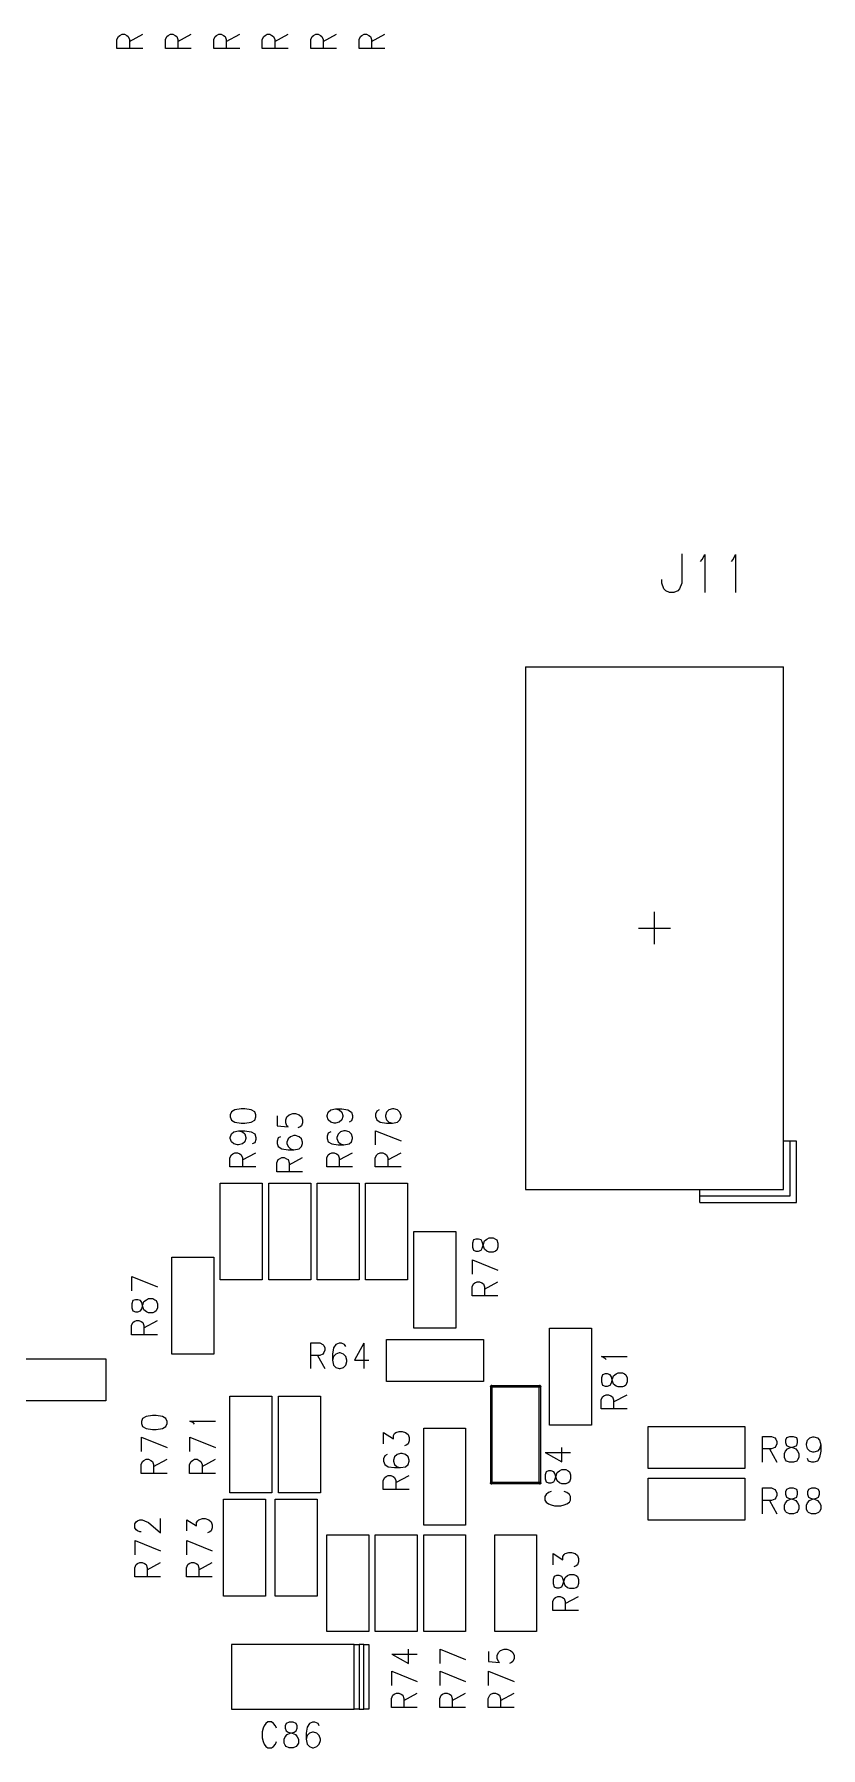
# Model space of a CAD drawing. Extents: x 295 to 953, y 10 to 290.
# Drawn here: x 754.1 to 802.8, y 119.2 to 225.4 of the extents above; entities that cross this region are included whole.
import ezdxf

# ---------------------------------------------------------------- set-up
doc = ezdxf.new("R2010")
doc.units = 0
doc.header["$LTSCALE"] = 5
doc.header["$MEASUREMENT"] = 0
doc.layers.add('22_S-SILK_GBR', color=12, linetype='CONTINUOUS')

msp = doc.modelspace()

# ---------------------------------------------------------------- linework, layer by layer
at = {"layer": '22_S-SILK_GBR', "color": 7}
for p, q in [((759.18, 225.08), (759.27, 225.27)), ((759.27, 225.27), (759.35, 225.33)), ((759.35, 225.33), (759.49, 225.4)), ((759.49, 225.4), (759.64, 225.4)), ((759.64, 225.4), (759.78, 225.33)), ((759.78, 225.33), (759.88, 225.27)), ((759.88, 225.27), (759.95, 225.08)), ((759.95, 224.95), (760.78, 225.4)), ((762.18, 225.08), (762.27, 225.27)), ((762.27, 225.27), (762.35, 225.33)), ((762.35, 225.33), (762.49, 225.4)), ((762.49, 225.4), (762.64, 225.4)), ((762.64, 225.4), (762.78, 225.33)), ((762.78, 225.33), (762.88, 225.27)), ((762.88, 225.27), (762.95, 225.08)), ((762.95, 224.95), (763.78, 225.4)), ((765.18, 225.08), (765.27, 225.27)), ((765.27, 225.27), (765.35, 225.33)), ((765.35, 225.33), (765.49, 225.4)), ((765.49, 225.4), (765.64, 225.4)), ((765.64, 225.4), (765.78, 225.33)), ((765.78, 225.33), (765.88, 225.27)), ((765.88, 225.27), (765.95, 225.08)), ((765.95, 224.95), (766.78, 225.4)), ((768.18, 225.08), (768.27, 225.27)), ((768.27, 225.27), (768.35, 225.33)), ((768.35, 225.33), (768.49, 225.4)), ((768.49, 225.4), (768.64, 225.4)), ((768.64, 225.4), (768.78, 225.33)), ((768.78, 225.33), (768.88, 225.27)), ((768.88, 225.27), (768.95, 225.08)), ((768.95, 224.95), (769.78, 225.4)), ((771.18, 225.08), (771.27, 225.27)), ((771.27, 225.27), (771.35, 225.33)), ((771.35, 225.33), (771.49, 225.4)), ((771.49, 225.4), (771.64, 225.4)), ((771.64, 225.4), (771.78, 225.33)), ((771.78, 225.33), (771.88, 225.27)), ((771.88, 225.27), (771.95, 225.08)), ((771.95, 224.95), (772.78, 225.4)), ((774.18, 225.08), (774.27, 225.27)), ((774.27, 225.27), (774.35, 225.33)), ((774.35, 225.33), (774.49, 225.4)), ((774.49, 225.4), (774.64, 225.4)), ((774.64, 225.4), (774.78, 225.33)), ((774.78, 225.33), (774.88, 225.27)), ((774.88, 225.27), (774.95, 225.08)), ((774.95, 224.95), (775.78, 225.4)), ((759.18, 224.52), (759.18, 225.08)), ((760.78, 224.52), (759.18, 224.52)), ((759.95, 225.08), (759.95, 224.52)), ((762.18, 224.52), (762.18, 225.08)), ((763.78, 224.52), (762.18, 224.52)), ((762.95, 225.08), (762.95, 224.52)), ((765.18, 224.52), (765.18, 225.08)), ((766.78, 224.52), (765.18, 224.52)), ((765.95, 225.08), (765.95, 224.52)), ((768.18, 224.52), (768.18, 225.08)), ((769.78, 224.52), (768.18, 224.52)), ((768.95, 225.08), (768.95, 224.52)), ((771.18, 224.52), (771.18, 225.08)), ((772.78, 224.52), (771.18, 224.52)), ((771.95, 225.08), (771.95, 224.52)), ((774.18, 224.52), (774.18, 225.08)), ((775.78, 224.52), (774.18, 224.52)), ((774.95, 225.08), (774.95, 224.52)), ((794.17, 193.2), (794.17, 191.38)), ((795.34, 192.73), (795.44, 192.84)), ((795.44, 192.84), (795.59, 193.16)), ((795.59, 193.16), (795.59, 190.8)), ((797.26, 192.73), (797.36, 192.84)), ((797.36, 192.84), (797.51, 193.16)), ((797.51, 193.16), (797.51, 190.8)), ((792.93, 191.38), (792.93, 191.6)), ((793.06, 191.02), (792.93, 191.38)), ((794.17, 191.38), (794.04, 191.02)), ((793.18, 190.91), (793.06, 191.02)), ((793.42, 190.8), (793.18, 190.91)), ((793.68, 190.8), (793.42, 190.8)), ((793.92, 190.91), (793.68, 190.8)), ((794.04, 191.02), (793.92, 190.91)), ((784.48, 186.2), (800.48, 186.2)), ((784.48, 186.2), (784.48, 153.8)), ((800.48, 153.8), (800.48, 186.2)), ((792.48, 169), (792.48, 171)), ((791.48, 170), (793.48, 170)), ((766.27, 158.61), (766.2, 158.42)), ((766.2, 158.42), (766.2, 158.3)), ((766.2, 158.3), (766.27, 158.1)), ((766.49, 158.73), (766.27, 158.61)), ((766.88, 158.8), (766.49, 158.73)), ((767.1, 158.8), (766.88, 158.8)), ((767.49, 158.73), (767.1, 158.8)), ((767.71, 158.61), (767.49, 158.73)), ((767.78, 158.42), (767.71, 158.61)), ((767.71, 158.1), (767.78, 158.3)), ((767.78, 158.3), (767.78, 158.42)), ((769.1, 158.37), (769.1, 157.74)), ((769.64, 158.11), (769.71, 158.31)), ((769.71, 158.31), (769.85, 158.43)), ((769.85, 158.43), (770.07, 158.5)), ((770.07, 158.5), (770.24, 158.5)), ((770.24, 158.5), (770.46, 158.43)), ((770.46, 158.43), (770.61, 158.31)), ((770.61, 158.31), (770.68, 158.11)), ((772.2, 158.39), (772.27, 158.6)), ((772.2, 158.32), (772.2, 158.39)), ((772.27, 158.12), (772.2, 158.32)), ((772.27, 158.6), (772.42, 158.73)), ((772.42, 158.73), (772.71, 158.8)), ((772.71, 158.8), (772.95, 158.73)), ((772.71, 158.8), (773.1, 158.8)), ((772.95, 158.73), (773.1, 158.6)), ((773.1, 158.8), (773.49, 158.73)), ((773.1, 158.6), (773.17, 158.39)), ((773.17, 158.32), (773.1, 158.12)), ((773.17, 158.39), (773.17, 158.32)), ((773.49, 158.73), (773.71, 158.6)), ((773.71, 158.6), (773.78, 158.39)), ((773.78, 158.25), (773.71, 158.05)), ((773.78, 158.39), (773.78, 158.25)), ((775.27, 158.66), (775.2, 158.46)), ((775.2, 158.46), (775.2, 158.32)), ((775.2, 158.32), (775.27, 158.12)), ((775.42, 158.73), (775.27, 158.66)), ((775.88, 158.59), (775.81, 158.39)), ((775.81, 158.39), (775.81, 158.32)), ((775.81, 158.32), (775.88, 158.12)), ((776.03, 158.73), (775.88, 158.59)), ((776.24, 158.8), (776.03, 158.73)), ((776.34, 158.8), (776.24, 158.8)), ((776.56, 158.73), (776.34, 158.8)), ((776.71, 158.59), (776.56, 158.73)), ((776.78, 158.39), (776.71, 158.59)), ((776.71, 158.12), (776.78, 158.32)), ((776.78, 158.32), (776.78, 158.39)), ((766.2, 157.03), (766.27, 157.24)), ((766.27, 158.1), (766.49, 157.98)), ((766.27, 157.24), (766.42, 157.37)), ((766.42, 157.37), (766.71, 157.44)), ((766.49, 157.98), (766.88, 157.92)), ((766.71, 157.44), (766.95, 157.37)), ((766.71, 157.44), (767.1, 157.44)), ((766.88, 157.92), (767.1, 157.92)), ((766.95, 157.37), (767.1, 157.24)), ((767.1, 157.92), (767.49, 157.98)), ((767.1, 157.44), (767.49, 157.37)), ((767.1, 157.24), (767.17, 157.03)), ((767.49, 157.98), (767.71, 158.1)), ((767.49, 157.37), (767.71, 157.24)), ((767.71, 157.24), (767.78, 157.03)), ((769.1, 157.74), (769.78, 157.68)), ((769.64, 157.93), (769.64, 158.11)), ((769.71, 157.74), (769.64, 157.93)), ((769.78, 157.68), (769.71, 157.74)), ((770.53, 157.68), (770.39, 157.62)), ((770.61, 157.74), (770.53, 157.68)), ((770.68, 157.93), (770.61, 157.74)), ((770.68, 158.11), (770.68, 157.93)), ((772.27, 157.3), (772.2, 157.1)), ((772.42, 157.98), (772.27, 158.12)), ((772.42, 157.37), (772.27, 157.3)), ((772.64, 157.92), (772.42, 157.98)), ((772.71, 157.92), (772.64, 157.92)), ((772.95, 157.98), (772.71, 157.92)), ((772.88, 157.23), (772.81, 157.03)), ((773.03, 157.37), (772.88, 157.23)), ((773.1, 158.12), (772.95, 157.98)), ((773.24, 157.44), (773.03, 157.37)), ((773.34, 157.44), (773.24, 157.44)), ((773.56, 157.37), (773.34, 157.44)), ((773.71, 158.05), (773.56, 157.98)), ((773.71, 157.23), (773.56, 157.37)), ((773.78, 157.03), (773.71, 157.23)), ((775.2, 156.56), (775.2, 157.44)), ((775.2, 157.44), (776.78, 156.81)), ((775.27, 158.12), (775.49, 157.98)), ((775.49, 157.98), (775.88, 157.92)), ((775.88, 158.12), (776.03, 157.98)), ((775.88, 157.92), (776.24, 157.92)), ((776.03, 157.98), (776.24, 157.92)), ((776.24, 157.92), (776.56, 157.98)), ((776.56, 157.98), (776.71, 158.12)), ((766.2, 156.96), (766.2, 157.03)), ((766.27, 156.76), (766.2, 156.96)), ((766.42, 156.62), (766.27, 156.76)), ((766.64, 156.56), (766.42, 156.62)), ((766.71, 156.56), (766.64, 156.56)), ((766.95, 156.62), (766.71, 156.56)), ((767.1, 156.76), (766.95, 156.62)), ((767.17, 156.96), (767.1, 156.76)), ((767.17, 157.03), (767.17, 156.96)), ((767.71, 156.69), (767.56, 156.62)), ((767.78, 156.89), (767.71, 156.69)), ((767.78, 157.03), (767.78, 156.89)), ((769.17, 157), (769.1, 156.8)), ((769.1, 156.8), (769.1, 156.66)), ((769.1, 156.66), (769.17, 156.46)), ((769.32, 157.07), (769.17, 157)), ((769.17, 156.46), (769.39, 156.32)), ((769.39, 156.32), (769.78, 156.26)), ((769.78, 156.93), (769.71, 156.73)), ((769.71, 156.73), (769.71, 156.66)), ((769.71, 156.66), (769.78, 156.46)), ((769.93, 157.07), (769.78, 156.93)), ((769.78, 156.46), (769.93, 156.32)), ((769.78, 156.26), (770.14, 156.26)), ((770.14, 157.14), (769.93, 157.07)), ((769.93, 156.32), (770.14, 156.26)), ((770.24, 157.14), (770.14, 157.14)), ((770.14, 156.26), (770.46, 156.32)), ((770.46, 157.07), (770.24, 157.14)), ((770.61, 156.93), (770.46, 157.07)), ((770.46, 156.32), (770.61, 156.46)), ((770.68, 156.73), (770.61, 156.93)), ((770.61, 156.46), (770.68, 156.66)), ((770.68, 156.66), (770.68, 156.73)), ((772.2, 157.1), (772.2, 156.96)), ((772.2, 156.96), (772.27, 156.76)), ((772.27, 156.76), (772.49, 156.62)), ((772.49, 156.62), (772.88, 156.56)), ((772.81, 157.03), (772.81, 156.96)), ((772.81, 156.96), (772.88, 156.76)), ((772.88, 156.76), (773.03, 156.62)), ((772.88, 156.56), (773.24, 156.56)), ((773.03, 156.62), (773.24, 156.56)), ((773.24, 156.56), (773.56, 156.62)), ((773.56, 156.62), (773.71, 156.76)), ((773.71, 156.76), (773.78, 156.96)), ((773.78, 156.96), (773.78, 157.03)), ((801.28, 156.8), (800.48, 156.8)), ((800.88, 153.4), (800.88, 156.8)), ((801.28, 153), (801.28, 156.8)), ((766.18, 155.76), (766.27, 155.95)), ((766.18, 155.2), (766.18, 155.76)), ((767.78, 155.2), (766.18, 155.2)), ((766.27, 155.95), (766.35, 156.01)), ((766.35, 156.01), (766.49, 156.08)), ((766.49, 156.08), (766.64, 156.08)), ((766.64, 156.08), (766.78, 156.01)), ((766.78, 156.01), (766.88, 155.95)), ((766.88, 155.95), (766.95, 155.76)), ((766.95, 155.63), (767.78, 156.08)), ((766.95, 155.76), (766.95, 155.2)), ((769.08, 155.46), (769.17, 155.65)), ((769.08, 154.9), (769.08, 155.46)), ((769.17, 155.65), (769.25, 155.71)), ((769.25, 155.71), (769.39, 155.78)), ((769.39, 155.78), (769.54, 155.78)), ((769.54, 155.78), (769.68, 155.71)), ((769.68, 155.71), (769.78, 155.65)), ((769.78, 155.65), (769.85, 155.46)), ((769.85, 155.33), (770.68, 155.78)), ((769.85, 155.46), (769.85, 154.9)), ((772.18, 155.76), (772.27, 155.95)), ((772.18, 155.2), (772.18, 155.76)), ((773.78, 155.2), (772.18, 155.2)), ((772.27, 155.95), (772.35, 156.01)), ((772.35, 156.01), (772.49, 156.08)), ((772.49, 156.08), (772.64, 156.08)), ((772.64, 156.08), (772.78, 156.01)), ((772.78, 156.01), (772.88, 155.95)), ((772.88, 155.95), (772.95, 155.76)), ((772.95, 155.63), (773.78, 156.08)), ((772.95, 155.76), (772.95, 155.2)), ((775.18, 155.76), (775.27, 155.95)), ((775.18, 155.2), (775.18, 155.76)), ((776.78, 155.2), (775.18, 155.2)), ((775.27, 155.95), (775.35, 156.01)), ((775.35, 156.01), (775.49, 156.08)), ((775.49, 156.08), (775.64, 156.08)), ((775.64, 156.08), (775.78, 156.01)), ((775.78, 156.01), (775.88, 155.95)), ((775.88, 155.95), (775.95, 155.76)), ((775.95, 155.63), (776.78, 156.08)), ((775.95, 155.76), (775.95, 155.2)), ((765.58, 148.2), (765.58, 154.2)), ((765.58, 154.2), (768.18, 154.2)), ((768.18, 154.2), (768.18, 148.2)), ((768.58, 148.2), (768.58, 154.2)), ((768.58, 154.2), (771.18, 154.2)), ((770.68, 154.9), (769.08, 154.9)), ((771.18, 154.2), (771.18, 148.2)), ((771.58, 148.2), (771.58, 154.2)), ((771.58, 154.2), (774.18, 154.2)), ((774.18, 154.2), (774.18, 148.2)), ((774.58, 148.2), (774.58, 154.2)), ((774.58, 154.2), (777.18, 154.2)), ((777.18, 154.2), (777.18, 148.2)), ((784.48, 153.8), (800.48, 153.8)), ((795.28, 153), (795.28, 153.8)), ((795.28, 153.4), (800.88, 153.4)), ((795.28, 153), (801.28, 153)), ((777.58, 145.2), (777.58, 151.2)), ((777.58, 151.2), (780.18, 151.2)), ((780.18, 151.2), (780.18, 145.2)), ((781.27, 150.67), (781.2, 150.48)), ((781.2, 150.48), (781.2, 150.23)), ((781.2, 150.23), (781.27, 150.04)), ((781.42, 150.73), (781.27, 150.67)), ((781.27, 150.04), (781.42, 149.98)), ((781.57, 150.73), (781.42, 150.73)), ((781.42, 149.98), (781.57, 149.98)), ((781.74, 150.67), (781.57, 150.73)), ((781.57, 149.98), (781.74, 150.04)), ((781.81, 150.55), (781.74, 150.67)), ((781.74, 150.04), (781.81, 150.17)), ((781.88, 150.29), (781.81, 150.55)), ((781.81, 150.17), (781.88, 150.42)), ((781.88, 150.42), (781.95, 150.61)), ((781.95, 150.1), (781.88, 150.29)), ((781.95, 150.61), (782.1, 150.73)), ((782.1, 149.98), (781.95, 150.1)), ((782.1, 150.73), (782.24, 150.8)), ((782.24, 149.92), (782.1, 149.98)), ((782.24, 150.8), (782.49, 150.8)), ((782.49, 149.92), (782.24, 149.92)), ((782.49, 150.8), (782.63, 150.73)), ((782.63, 149.98), (782.49, 149.92)), ((782.63, 150.73), (782.71, 150.67)), ((782.71, 150.04), (782.63, 149.98)), ((782.71, 150.67), (782.78, 150.48)), ((782.78, 150.23), (782.71, 150.04)), ((782.78, 150.48), (782.78, 150.23)), ((762.58, 143.6), (762.58, 149.6)), ((762.58, 149.6), (765.18, 149.6)), ((765.18, 149.6), (765.18, 143.6)), ((781.2, 148.56), (781.2, 149.44)), ((781.2, 149.44), (782.78, 148.81)), ((760.1, 147.52), (760.1, 148.4)), ((760.1, 148.4), (761.68, 147.77)), ((768.18, 148.2), (765.58, 148.2)), ((771.18, 148.2), (768.58, 148.2)), ((774.18, 148.2), (771.58, 148.2)), ((777.18, 148.2), (774.58, 148.2)), ((781.18, 147.76), (781.27, 147.95)), ((781.18, 147.2), (781.18, 147.76)), ((781.27, 147.95), (781.35, 148.01)), ((781.35, 148.01), (781.49, 148.08)), ((781.49, 148.08), (781.64, 148.08)), ((781.64, 148.08), (781.78, 148.01)), ((781.78, 148.01), (781.88, 147.95)), ((781.88, 147.95), (781.95, 147.76)), ((781.95, 147.63), (782.78, 148.08)), ((781.95, 147.76), (781.95, 147.2)), ((760.17, 146.91), (760.1, 146.72)), ((760.1, 146.72), (760.1, 146.47)), ((760.32, 146.97), (760.17, 146.91)), ((760.47, 146.97), (760.32, 146.97)), ((760.64, 146.91), (760.47, 146.97)), ((760.71, 146.79), (760.64, 146.91)), ((760.78, 146.53), (760.71, 146.79)), ((760.71, 146.41), (760.78, 146.66)), ((760.78, 146.66), (760.85, 146.85)), ((760.85, 146.85), (761, 146.97)), ((761, 146.97), (761.14, 147.04)), ((761.14, 147.04), (761.39, 147.04)), ((761.39, 147.04), (761.53, 146.97)), ((761.53, 146.97), (761.61, 146.91)), ((761.61, 146.91), (761.68, 146.72)), ((761.68, 146.72), (761.68, 146.47)), ((782.78, 147.2), (781.18, 147.2)), ((760.08, 145.36), (760.17, 145.55)), ((760.1, 146.47), (760.17, 146.28)), ((760.17, 146.28), (760.32, 146.22)), ((760.17, 145.55), (760.25, 145.61)), ((760.25, 145.61), (760.39, 145.68)), ((760.32, 146.22), (760.47, 146.22)), ((760.39, 145.68), (760.54, 145.68)), ((760.47, 146.22), (760.64, 146.28)), ((760.54, 145.68), (760.68, 145.61)), ((760.64, 146.28), (760.71, 146.41)), ((760.68, 145.61), (760.78, 145.55)), ((760.85, 146.34), (760.78, 146.53)), ((760.78, 145.55), (760.85, 145.36)), ((761, 146.22), (760.85, 146.34)), ((760.85, 145.23), (761.68, 145.68)), ((761.14, 146.16), (761, 146.22)), ((761.39, 146.16), (761.14, 146.16)), ((761.53, 146.22), (761.39, 146.16)), ((761.61, 146.28), (761.53, 146.22)), ((761.68, 146.47), (761.61, 146.28)), ((760.08, 144.8), (760.08, 145.36)), ((761.68, 144.8), (760.08, 144.8)), ((760.85, 145.36), (760.85, 144.8)), ((775.88, 144.5), (781.88, 144.5)), ((775.88, 141.9), (775.88, 144.5)), ((780.18, 145.2), (777.58, 145.2)), ((781.88, 144.5), (781.88, 141.9)), ((785.98, 139.2), (785.98, 145.2)), ((785.98, 145.2), (788.58, 145.2)), ((788.58, 145.2), (788.58, 139.2)), ((765.18, 143.6), (762.58, 143.6)), ((771.18, 142.7), (771.18, 144.3)), ((771.18, 144.3), (771.74, 144.3)), ((771.74, 143.52), (771.18, 143.52)), ((771.61, 143.52), (772.06, 142.7)), ((771.74, 144.3), (771.93, 144.2)), ((771.93, 143.6), (771.74, 143.52)), ((771.93, 144.2), (771.99, 144.13)), ((771.99, 143.69), (771.93, 143.6)), ((771.99, 144.13), (772.06, 143.98)), ((772.06, 143.84), (771.99, 143.69)), ((772.06, 143.98), (772.06, 143.84)), ((772.6, 143.98), (772.54, 143.6)), ((772.54, 143.6), (772.54, 143.23)), ((772.6, 143.45), (772.54, 143.23)), ((772.74, 144.2), (772.6, 143.98)), ((772.74, 143.6), (772.6, 143.45)), ((772.94, 144.28), (772.74, 144.2)), ((772.94, 143.67), (772.74, 143.6)), ((773.08, 144.28), (772.94, 144.28)), ((773, 143.67), (772.94, 143.67)), ((773.21, 143.6), (773, 143.67)), ((773.28, 144.2), (773.08, 144.28)), ((773.35, 143.45), (773.21, 143.6)), ((773.35, 144.06), (773.28, 144.2)), ((773.42, 143.23), (773.35, 143.45)), ((774.48, 144.28), (773.9, 143.23)), ((774.48, 144.28), (774.48, 142.7)), ((789.42, 143.33), (789.2, 143.44)), ((789.2, 143.44), (790.78, 143.44)), ((752.48, 143.3), (758.48, 143.3)), ((758.48, 143.3), (758.48, 140.7)), ((772.54, 143.23), (772.6, 142.92)), ((772.6, 142.92), (772.74, 142.77)), ((772.74, 142.77), (772.94, 142.7)), ((772.94, 142.7), (773, 142.7)), ((773, 142.7), (773.21, 142.77)), ((773.21, 142.77), (773.35, 142.92)), ((773.35, 142.92), (773.42, 143.14)), ((773.42, 143.14), (773.42, 143.23)), ((773.9, 143.23), (774.78, 143.23)), ((789.42, 142.37), (789.27, 142.31)), ((789.49, 143.26), (789.42, 143.33)), ((789.57, 142.37), (789.42, 142.37)), ((789.74, 142.31), (789.57, 142.37)), ((789.95, 142.25), (790.1, 142.37)), ((790.1, 142.37), (790.24, 142.44)), ((790.24, 142.44), (790.49, 142.44)), ((790.49, 142.44), (790.63, 142.37)), ((790.63, 142.37), (790.71, 142.31)), ((781.88, 141.9), (775.88, 141.9)), ((782.32, 141.62), (782.36, 141.65)), ((782.36, 141.65), (782.32, 141.62)), ((782.32, 141.58), (782.32, 141.62)), ((782.32, 141.6), (782.32, 135.6)), ((782.36, 141.55), (782.32, 141.58)), ((782.4, 141.65), (782.36, 141.65)), ((782.38, 141.55), (782.36, 141.55)), ((782.38, 141.65), (785.38, 141.65)), ((785.38, 141.55), (782.38, 141.55)), ((782.43, 141.62), (782.4, 141.65)), ((782.43, 141.6), (782.43, 141.62)), ((782.43, 135.6), (782.43, 141.6)), ((785.36, 141.65), (785.32, 141.62)), ((785.32, 141.6), (785.32, 135.6)), ((785.4, 141.65), (785.36, 141.65)), ((785.38, 141.65), (785.4, 141.65)), ((785.4, 141.65), (785.43, 141.62)), ((785.43, 141.62), (785.4, 141.65)), ((785.43, 141.58), (785.4, 141.55)), ((785.43, 141.62), (785.43, 141.58)), ((785.43, 141.6), (785.43, 141.62)), ((785.43, 135.6), (785.43, 141.6)), ((789.27, 142.31), (789.2, 142.12)), ((789.2, 142.12), (789.2, 141.87)), ((789.2, 141.87), (789.27, 141.68)), ((789.27, 141.68), (789.42, 141.62)), ((789.42, 141.62), (789.57, 141.62)), ((789.57, 141.62), (789.74, 141.68)), ((789.81, 142.19), (789.74, 142.31)), ((789.74, 141.68), (789.81, 141.81)), ((789.88, 141.93), (789.81, 142.19)), ((789.81, 141.81), (789.88, 142.06)), ((789.88, 142.06), (789.95, 142.25)), ((789.95, 141.74), (789.88, 141.93)), ((790.1, 141.62), (789.95, 141.74)), ((790.24, 141.56), (790.1, 141.62)), ((790.49, 141.56), (790.24, 141.56)), ((790.63, 141.62), (790.49, 141.56)), ((790.71, 141.68), (790.63, 141.62)), ((790.71, 142.31), (790.78, 142.12)), ((790.78, 141.87), (790.71, 141.68)), ((790.78, 142.12), (790.78, 141.87)), ((758.48, 140.7), (752.48, 140.7)), ((766.18, 135), (766.18, 141)), ((766.18, 141), (768.78, 141)), ((768.78, 141), (768.78, 135)), ((769.18, 135), (769.18, 141)), ((769.18, 141), (771.78, 141)), ((771.78, 141), (771.78, 135)), ((789.18, 140.76), (789.27, 140.95)), ((789.18, 140.2), (789.18, 140.76)), ((790.78, 140.2), (789.18, 140.2)), ((789.27, 140.95), (789.35, 141.01)), ((789.35, 141.01), (789.49, 141.08)), ((789.49, 141.08), (789.64, 141.08)), ((789.64, 141.08), (789.78, 141.01)), ((789.78, 141.01), (789.88, 140.95)), ((789.88, 140.95), (789.95, 140.76)), ((789.95, 140.63), (790.78, 141.08)), ((789.95, 140.76), (789.95, 140.2)), ((760.77, 139.61), (760.7, 139.42)), ((760.7, 139.42), (760.7, 139.3)), ((760.7, 139.3), (760.77, 139.1)), ((760.99, 139.73), (760.77, 139.61)), ((761.38, 139.8), (760.99, 139.73)), ((761.6, 139.8), (761.38, 139.8)), ((761.99, 139.73), (761.6, 139.8)), ((762.21, 139.61), (761.99, 139.73)), ((762.28, 139.42), (762.21, 139.61)), ((762.21, 139.1), (762.28, 139.3)), ((762.28, 139.3), (762.28, 139.42)), ((763.92, 139.33), (763.7, 139.44)), ((763.7, 139.44), (765.28, 139.44)), ((763.99, 139.26), (763.92, 139.33)), ((788.58, 139.2), (785.98, 139.2)), ((760.7, 137.56), (760.7, 138.44)), ((760.7, 138.44), (762.28, 137.81)), ((760.77, 139.1), (760.99, 138.98)), ((760.99, 138.98), (761.38, 138.92)), ((761.38, 138.92), (761.6, 138.92)), ((761.6, 138.92), (761.99, 138.98)), ((761.99, 138.98), (762.21, 139.1)), ((763.7, 137.56), (763.7, 138.44)), ((763.7, 138.44), (765.28, 137.81)), ((775.7, 138.04), (775.7, 138.73)), ((775.7, 138.73), (776.31, 138.35)), ((776.31, 138.55), (776.38, 138.67)), ((776.31, 138.35), (776.31, 138.55)), ((776.38, 138.67), (776.45, 138.73)), ((776.45, 138.73), (776.67, 138.8)), ((776.67, 138.8), (776.84, 138.8)), ((776.84, 138.8), (777.06, 138.73)), ((777.06, 138.73), (777.21, 138.61)), ((777.21, 138.61), (777.28, 138.42)), ((777.28, 138.23), (777.21, 138.04)), ((777.28, 138.42), (777.28, 138.23)), ((778.18, 133), (778.18, 139)), ((778.18, 139), (780.78, 139)), ((780.78, 139), (780.78, 133)), ((792.08, 136.5), (792.08, 139.1)), ((792.08, 139.1), (798.08, 139.1)), ((798.08, 139.1), (798.08, 136.5)), ((799.18, 136.9), (799.18, 138.5)), ((799.18, 138.5), (799.74, 138.5)), ((799.74, 138.5), (799.93, 138.4)), ((799.93, 138.4), (799.99, 138.33)), ((799.99, 138.33), (800.06, 138.18)), ((800.06, 138.18), (800.06, 138.04)), ((800.66, 138.4), (800.6, 138.26)), ((800.6, 138.26), (800.6, 138.11)), ((800.6, 138.11), (800.66, 137.94)), ((800.85, 138.48), (800.66, 138.4)), ((801.1, 138.48), (800.85, 138.48)), ((801.29, 138.4), (801.1, 138.48)), ((801.35, 138.26), (801.29, 138.4)), ((801.29, 137.94), (801.35, 138.11)), ((801.35, 138.11), (801.35, 138.26)), ((801.9, 138.04), (801.96, 138.26)), ((801.96, 138.26), (802.1, 138.4)), ((802.1, 138.4), (802.3, 138.48)), ((802.3, 138.48), (802.36, 138.48)), ((802.36, 138.48), (802.58, 138.4)), ((802.58, 138.4), (802.71, 138.26)), ((802.71, 138.26), (802.78, 137.97)), ((760.77, 136.95), (760.85, 137.01)), ((760.85, 137.01), (760.99, 137.08)), ((760.99, 137.08), (761.14, 137.08)), ((761.14, 137.08), (761.28, 137.01)), ((761.28, 137.01), (761.38, 136.95)), ((761.45, 136.63), (762.28, 137.08)), ((763.77, 136.95), (763.85, 137.01)), ((763.85, 137.01), (763.99, 137.08)), ((763.99, 137.08), (764.14, 137.08)), ((764.14, 137.08), (764.28, 137.01)), ((764.28, 137.01), (764.38, 136.95)), ((764.45, 136.63), (765.28, 137.08)), ((775.77, 137.3), (775.7, 137.1)), ((775.7, 137.1), (775.7, 136.96)), ((775.92, 137.37), (775.77, 137.3)), ((776.38, 137.23), (776.31, 137.03)), ((776.31, 137.03), (776.31, 136.96)), ((776.53, 137.37), (776.38, 137.23)), ((776.74, 137.44), (776.53, 137.37)), ((776.84, 137.44), (776.74, 137.44)), ((777.06, 137.37), (776.84, 137.44)), ((777.13, 137.98), (776.99, 137.92)), ((777.21, 137.23), (777.06, 137.37)), ((777.21, 138.04), (777.13, 137.98)), ((777.28, 137.03), (777.21, 137.23)), ((777.28, 136.96), (777.28, 137.03)), ((785.7, 137.5), (787.28, 137.5)), ((785.7, 137.5), (786.74, 136.92)), ((786.74, 136.92), (786.74, 137.8)), ((799.74, 137.72), (799.18, 137.72)), ((799.61, 137.72), (800.06, 136.9)), ((799.93, 137.8), (799.74, 137.72)), ((799.99, 137.89), (799.93, 137.8)), ((800.06, 138.04), (799.99, 137.89)), ((800.54, 137.43), (800.6, 137.58)), ((800.54, 137.19), (800.54, 137.43)), ((800.6, 137.05), (800.54, 137.19)), ((800.6, 137.58), (800.72, 137.72)), ((800.66, 136.97), (800.6, 137.05)), ((800.66, 137.94), (800.78, 137.87)), ((800.72, 137.72), (800.91, 137.8)), ((800.78, 137.87), (801.04, 137.8)), ((800.91, 137.8), (801.16, 137.87)), ((801.04, 137.8), (801.23, 137.72)), ((801.16, 137.87), (801.29, 137.94)), ((801.23, 137.72), (801.35, 137.58)), ((801.35, 137.05), (801.29, 136.97)), ((801.35, 137.58), (801.42, 137.43)), ((801.42, 137.19), (801.35, 137.05)), ((801.42, 137.43), (801.42, 137.19)), ((801.9, 137.97), (801.9, 138.04)), ((801.96, 137.72), (801.9, 137.97)), ((802.1, 137.58), (801.96, 137.72)), ((802.03, 136.97), (801.96, 137.12)), ((802.3, 137.51), (802.1, 137.58)), ((802.36, 137.51), (802.3, 137.51)), ((802.58, 137.58), (802.36, 137.51)), ((802.71, 137.72), (802.58, 137.58)), ((802.71, 137.19), (802.58, 136.97)), ((802.78, 137.97), (802.71, 137.72)), ((802.78, 137.58), (802.71, 137.19)), ((802.78, 137.97), (802.78, 137.58)), ((760.68, 136.76), (760.77, 136.95)), ((760.68, 136.2), (760.68, 136.76)), ((762.28, 136.2), (760.68, 136.2)), ((761.38, 136.95), (761.45, 136.76)), ((761.45, 136.76), (761.45, 136.2)), ((763.68, 136.76), (763.77, 136.95)), ((763.68, 136.2), (763.68, 136.76)), ((765.28, 136.2), (763.68, 136.2)), ((764.38, 136.95), (764.45, 136.76)), ((764.45, 136.76), (764.45, 136.2)), ((775.68, 135.76), (775.77, 135.95)), ((775.7, 136.96), (775.77, 136.76)), ((775.77, 136.76), (775.99, 136.62)), ((775.77, 135.95), (775.85, 136.01)), ((775.85, 136.01), (775.99, 136.08)), ((775.99, 136.62), (776.38, 136.56)), ((775.99, 136.08), (776.14, 136.08)), ((776.14, 136.08), (776.28, 136.01)), ((776.28, 136.01), (776.38, 135.95)), ((776.31, 136.96), (776.38, 136.76)), ((776.38, 136.76), (776.53, 136.62)), ((776.38, 136.56), (776.74, 136.56)), ((776.38, 135.95), (776.45, 135.76)), ((776.45, 135.63), (777.28, 136.08)), ((776.53, 136.62), (776.74, 136.56)), ((776.74, 136.56), (777.06, 136.62)), ((777.06, 136.62), (777.21, 136.76)), ((777.21, 136.76), (777.28, 136.96)), ((785.77, 136.31), (785.7, 136.12)), ((785.7, 136.12), (785.7, 135.87)), ((785.92, 136.37), (785.77, 136.31)), ((786.07, 136.37), (785.92, 136.37)), ((786.24, 136.31), (786.07, 136.37)), ((786.31, 136.19), (786.24, 136.31)), ((786.38, 135.93), (786.31, 136.19)), ((786.31, 135.81), (786.38, 136.06)), ((786.38, 136.06), (786.45, 136.25)), ((786.45, 136.25), (786.6, 136.37)), ((786.6, 136.37), (786.74, 136.44)), ((786.74, 136.44), (786.99, 136.44)), ((786.99, 136.44), (787.13, 136.37)), ((787.13, 136.37), (787.21, 136.31)), ((787.21, 136.31), (787.28, 136.12)), ((787.28, 136.12), (787.28, 135.87)), ((798.08, 136.5), (792.08, 136.5)), ((800.85, 136.9), (800.66, 136.97)), ((801.1, 136.9), (800.85, 136.9)), ((801.29, 136.97), (801.1, 136.9)), ((802.23, 136.9), (802.03, 136.97)), ((802.36, 136.9), (802.23, 136.9)), ((802.58, 136.97), (802.36, 136.9)), ((768.78, 135), (766.18, 135)), ((771.78, 135), (769.18, 135)), ((775.68, 135.2), (775.68, 135.76)), ((777.28, 135.2), (775.68, 135.2)), ((776.45, 135.76), (776.45, 135.2)), ((782.32, 135.62), (782.36, 135.65)), ((782.32, 135.58), (782.32, 135.62)), ((782.32, 135.6), (782.32, 135.58)), ((782.32, 135.58), (782.36, 135.55)), ((782.36, 135.55), (782.32, 135.58)), ((782.36, 135.55), (782.4, 135.55)), ((782.38, 135.55), (782.36, 135.55)), ((782.38, 135.65), (785.38, 135.65)), ((785.38, 135.55), (782.38, 135.55)), ((782.4, 135.55), (782.43, 135.58)), ((785.32, 135.6), (785.32, 135.58)), ((785.32, 135.58), (785.36, 135.55)), ((785.36, 135.55), (785.4, 135.55)), ((785.38, 135.65), (785.4, 135.65)), ((785.4, 135.65), (785.43, 135.62)), ((785.43, 135.58), (785.4, 135.55)), ((785.4, 135.55), (785.43, 135.58)), ((785.43, 135.62), (785.43, 135.58)), ((785.77, 134.9), (785.68, 134.78)), ((785.7, 135.87), (785.77, 135.68)), ((785.77, 135.68), (785.92, 135.62)), ((785.92, 135.02), (785.77, 134.9)), ((785.92, 135.62), (786.07, 135.62)), ((786.07, 135.08), (785.92, 135.02)), ((786.07, 135.62), (786.24, 135.68)), ((786.24, 135.68), (786.31, 135.81)), ((786.45, 135.74), (786.38, 135.93)), ((786.6, 135.62), (786.45, 135.74)), ((786.74, 135.56), (786.6, 135.62)), ((786.99, 135.56), (786.74, 135.56)), ((787.06, 135.02), (786.89, 135.08)), ((787.13, 135.62), (786.99, 135.56)), ((787.21, 134.9), (787.06, 135.02)), ((787.21, 135.68), (787.13, 135.62)), ((787.28, 135.87), (787.21, 135.68)), ((787.28, 134.78), (787.21, 134.9)), ((792.08, 133.3), (792.08, 135.9)), ((792.08, 135.9), (798.08, 135.9)), ((798.08, 135.9), (798.08, 133.3)), ((799.18, 133.7), (799.18, 135.3)), ((799.18, 135.3), (799.74, 135.3)), ((799.74, 135.3), (799.93, 135.2)), ((799.93, 135.2), (799.99, 135.13)), ((799.99, 135.13), (800.06, 134.98)), ((800.06, 134.98), (800.06, 134.84)), ((800.66, 135.2), (800.6, 135.06)), ((800.6, 135.06), (800.6, 134.91)), ((800.6, 134.91), (800.66, 134.74)), ((800.85, 135.28), (800.66, 135.2)), ((801.1, 135.28), (800.85, 135.28)), ((801.29, 135.2), (801.1, 135.28)), ((801.35, 135.06), (801.29, 135.2)), ((801.29, 134.74), (801.35, 134.91)), ((801.35, 134.91), (801.35, 135.06)), ((802.02, 135.2), (801.96, 135.06)), ((801.96, 135.06), (801.96, 134.91)), ((801.96, 134.91), (802.02, 134.74)), ((802.21, 135.28), (802.02, 135.2)), ((802.46, 135.28), (802.21, 135.28)), ((802.65, 135.2), (802.46, 135.28)), ((802.71, 135.06), (802.65, 135.2)), ((802.65, 134.74), (802.71, 134.91)), ((802.71, 134.91), (802.71, 135.06)), ((765.78, 128.6), (765.78, 134.6)), ((765.78, 134.6), (768.38, 134.6)), ((768.38, 134.6), (768.38, 128.6)), ((768.98, 128.6), (768.98, 134.6)), ((768.98, 134.6), (771.58, 134.6)), ((771.58, 134.6), (771.58, 128.6)), ((785.68, 134.78), (785.68, 134.54)), ((785.68, 134.54), (785.77, 134.43)), ((785.77, 134.43), (785.92, 134.31)), ((785.92, 134.31), (786.07, 134.25)), ((786.07, 134.25), (786.28, 134.2)), ((786.28, 134.2), (786.67, 134.2)), ((786.67, 134.2), (786.89, 134.25)), ((786.89, 134.25), (787.06, 134.31)), ((787.06, 134.31), (787.21, 134.43)), ((787.21, 134.43), (787.28, 134.54)), ((787.28, 134.54), (787.28, 134.78)), ((799.74, 134.52), (799.18, 134.52)), ((799.61, 134.52), (800.06, 133.7)), ((799.93, 134.6), (799.74, 134.52)), ((799.99, 134.69), (799.93, 134.6)), ((800.06, 134.84), (799.99, 134.69)), ((800.54, 134.23), (800.6, 134.38)), ((800.54, 133.99), (800.54, 134.23)), ((800.6, 133.85), (800.54, 133.99)), ((800.6, 134.38), (800.72, 134.52)), ((800.66, 133.77), (800.6, 133.85)), ((800.66, 134.74), (800.78, 134.67)), ((800.72, 134.52), (800.91, 134.6)), ((800.78, 134.67), (801.04, 134.6)), ((800.91, 134.6), (801.16, 134.67)), ((801.04, 134.6), (801.23, 134.52)), ((801.16, 134.67), (801.29, 134.74)), ((801.23, 134.52), (801.35, 134.38)), ((801.35, 133.85), (801.29, 133.77)), ((801.35, 134.38), (801.42, 134.23)), ((801.42, 133.99), (801.35, 133.85)), ((801.42, 134.23), (801.42, 133.99)), ((801.9, 134.23), (801.96, 134.38)), ((801.9, 133.99), (801.9, 134.23)), ((801.96, 133.85), (801.9, 133.99)), ((801.96, 134.38), (802.08, 134.52)), ((802.02, 133.77), (801.96, 133.85)), ((802.02, 134.74), (802.14, 134.67)), ((802.08, 134.52), (802.27, 134.6)), ((802.14, 134.67), (802.4, 134.6)), ((802.27, 134.6), (802.52, 134.67)), ((802.4, 134.6), (802.59, 134.52)), ((802.52, 134.67), (802.65, 134.74)), ((802.59, 134.52), (802.71, 134.38)), ((802.71, 133.85), (802.65, 133.77)), ((802.71, 134.38), (802.78, 134.23)), ((802.78, 133.99), (802.71, 133.85)), ((802.78, 134.23), (802.78, 133.99)), ((760.28, 133.08), (760.37, 133.21)), ((760.28, 132.83), (760.28, 133.08)), ((760.37, 132.7), (760.28, 132.83)), ((760.37, 133.21), (760.45, 133.27)), ((760.45, 133.27), (760.59, 133.33)), ((760.59, 133.33), (760.74, 133.33)), ((760.74, 133.33), (760.88, 133.27)), ((760.88, 133.27), (761.13, 133.15)), ((761.13, 133.15), (761.88, 132.52)), ((761.88, 132.52), (761.88, 133.4)), ((763.5, 132.64), (763.5, 133.33)), ((763.5, 133.33), (764.11, 132.95)), ((764.11, 133.15), (764.18, 133.27)), ((764.11, 132.95), (764.11, 133.15)), ((764.18, 133.27), (764.25, 133.33)), ((764.25, 133.33), (764.47, 133.4)), ((764.47, 133.4), (764.64, 133.4)), ((764.64, 133.4), (764.86, 133.33)), ((764.86, 133.33), (765.01, 133.21)), ((765.01, 133.21), (765.08, 133.02)), ((765.08, 132.83), (765.01, 132.64)), ((765.08, 133.02), (765.08, 132.83)), ((780.78, 133), (778.18, 133)), ((798.08, 133.3), (792.08, 133.3)), ((800.85, 133.7), (800.66, 133.77)), ((801.1, 133.7), (800.85, 133.7)), ((801.29, 133.77), (801.1, 133.7)), ((802.21, 133.7), (802.02, 133.77)), ((802.46, 133.7), (802.21, 133.7)), ((802.65, 133.77), (802.46, 133.7)), ((760.3, 131.16), (760.3, 132.04)), ((760.3, 132.04), (761.88, 131.41)), ((760.45, 132.64), (760.37, 132.7)), ((760.59, 132.58), (760.45, 132.64)), ((760.67, 132.58), (760.59, 132.58)), ((763.5, 131.16), (763.5, 132.04)), ((763.5, 132.04), (765.08, 131.41)), ((764.93, 132.58), (764.79, 132.52)), ((765.01, 132.64), (764.93, 132.58)), ((772.18, 126.4), (772.18, 132.4)), ((772.18, 132.4), (774.78, 132.4)), ((774.78, 132.4), (774.78, 126.4)), ((775.18, 126.4), (775.18, 132.4)), ((775.18, 132.4), (777.78, 132.4)), ((777.78, 132.4), (777.78, 126.4)), ((778.18, 126.4), (778.18, 132.4)), ((778.18, 132.4), (780.78, 132.4)), ((780.78, 132.4), (780.78, 126.4)), ((782.58, 126.4), (782.58, 132.4)), ((782.58, 132.4), (785.18, 132.4)), ((785.18, 132.4), (785.18, 126.4)), ((760.45, 130.61), (760.59, 130.68)), ((760.59, 130.68), (760.74, 130.68)), ((760.74, 130.68), (760.88, 130.61)), ((761.05, 130.23), (761.88, 130.68)), ((763.65, 130.61), (763.79, 130.68)), ((763.79, 130.68), (763.94, 130.68)), ((763.94, 130.68), (764.08, 130.61)), ((764.25, 130.23), (765.08, 130.68)), ((786.2, 130.54), (786.2, 131.23)), ((786.2, 131.23), (786.81, 130.85)), ((786.81, 131.05), (786.88, 131.17)), ((786.81, 130.85), (786.81, 131.05)), ((786.88, 131.17), (786.95, 131.23)), ((786.95, 131.23), (787.17, 131.3)), ((787.17, 131.3), (787.34, 131.3)), ((787.34, 131.3), (787.56, 131.23)), ((787.56, 131.23), (787.71, 131.11)), ((787.71, 131.11), (787.78, 130.92)), ((787.78, 130.73), (787.71, 130.54)), ((787.78, 130.92), (787.78, 130.73)), ((760.28, 130.36), (760.37, 130.55)), ((760.28, 129.8), (760.28, 130.36)), ((761.88, 129.8), (760.28, 129.8)), ((760.37, 130.55), (760.45, 130.61)), ((760.88, 130.61), (760.98, 130.55)), ((760.98, 130.55), (761.05, 130.36)), ((761.05, 130.36), (761.05, 129.8)), ((763.48, 130.36), (763.57, 130.55)), ((763.48, 129.8), (763.48, 130.36)), ((765.08, 129.8), (763.48, 129.8)), ((763.57, 130.55), (763.65, 130.61)), ((764.08, 130.61), (764.18, 130.55)), ((764.18, 130.55), (764.25, 130.36)), ((764.25, 130.36), (764.25, 129.8)), ((786.27, 129.81), (786.2, 129.62)), ((786.2, 129.62), (786.2, 129.37)), ((786.42, 129.87), (786.27, 129.81)), ((786.57, 129.87), (786.42, 129.87)), ((786.74, 129.81), (786.57, 129.87)), ((786.81, 129.69), (786.74, 129.81)), ((786.88, 129.43), (786.81, 129.69)), ((786.88, 129.56), (786.95, 129.75)), ((786.95, 129.75), (787.1, 129.87)), ((787.1, 129.87), (787.24, 129.94)), ((787.24, 129.94), (787.49, 129.94)), ((787.63, 130.48), (787.49, 130.42)), ((787.49, 129.94), (787.63, 129.87)), ((787.71, 130.54), (787.63, 130.48)), ((787.63, 129.87), (787.71, 129.81)), ((787.71, 129.81), (787.78, 129.62)), ((787.78, 129.62), (787.78, 129.37)), ((768.38, 128.6), (765.78, 128.6)), ((771.58, 128.6), (768.98, 128.6)), ((786.2, 129.37), (786.27, 129.18)), ((786.27, 129.18), (786.42, 129.12)), ((786.27, 128.45), (786.35, 128.51)), ((786.35, 128.51), (786.49, 128.58)), ((786.42, 129.12), (786.57, 129.12)), ((786.49, 128.58), (786.64, 128.58)), ((786.57, 129.12), (786.74, 129.18)), ((786.64, 128.58), (786.78, 128.51)), ((786.74, 129.18), (786.81, 129.31)), ((786.78, 128.51), (786.88, 128.45)), ((786.81, 129.31), (786.88, 129.56)), ((786.95, 129.24), (786.88, 129.43)), ((787.1, 129.12), (786.95, 129.24)), ((786.95, 128.13), (787.78, 128.58)), ((787.24, 129.06), (787.1, 129.12)), ((787.49, 129.06), (787.24, 129.06)), ((787.63, 129.12), (787.49, 129.06)), ((787.71, 129.18), (787.63, 129.12)), ((787.78, 129.37), (787.71, 129.18)), ((786.18, 128.26), (786.27, 128.45)), ((786.18, 127.7), (786.18, 128.26)), ((787.78, 127.7), (786.18, 127.7)), ((786.88, 128.45), (786.95, 128.26)), ((786.95, 128.26), (786.95, 127.7)), ((774.78, 126.4), (772.18, 126.4)), ((777.78, 126.4), (775.18, 126.4)), ((780.78, 126.4), (778.18, 126.4)), ((785.18, 126.4), (782.58, 126.4)), ((773.88, 125.6), (766.28, 125.6)), ((766.28, 125.6), (766.28, 121.6)), ((773.88, 121.6), (773.88, 125.6)), ((773.88, 125.6), (774.18, 125.6)), ((774.18, 125.6), (774.18, 121.6)), ((774.48, 125.6), (774.18, 125.6)), ((774.48, 121.6), (774.48, 125.6)), ((774.48, 125.6), (774.78, 125.6)), ((774.78, 125.6), (774.78, 121.6)), ((776.2, 125), (777.78, 125)), ((776.2, 125), (777.24, 124.42)), ((777.24, 124.42), (777.24, 125.3)), ((779.2, 124.42), (779.2, 125.3)), ((779.2, 125.3), (780.78, 124.67)), ((782.2, 125.17), (782.2, 124.54)), ((782.2, 124.54), (782.88, 124.48)), ((782.74, 124.91), (782.81, 125.11)), ((782.74, 124.73), (782.74, 124.91)), ((782.81, 124.54), (782.74, 124.73)), ((782.81, 125.11), (782.95, 125.23)), ((782.88, 124.48), (782.81, 124.54)), ((782.95, 125.23), (783.17, 125.3)), ((783.17, 125.3), (783.34, 125.3)), ((783.34, 125.3), (783.56, 125.23)), ((783.63, 124.48), (783.49, 124.42)), ((783.56, 125.23), (783.71, 125.11)), ((783.71, 124.54), (783.63, 124.48)), ((783.71, 125.11), (783.78, 124.91)), ((783.78, 124.73), (783.71, 124.54)), ((783.78, 124.91), (783.78, 124.73)), ((776.2, 123.06), (776.2, 123.94)), ((776.2, 123.94), (777.78, 123.31)), ((779.2, 123.06), (779.2, 123.94)), ((779.2, 123.94), (780.78, 123.31)), ((782.2, 123.06), (782.2, 123.94)), ((782.2, 123.94), (783.78, 123.31)), ((776.18, 122.26), (776.27, 122.45)), ((776.18, 121.7), (776.18, 122.26)), ((776.27, 122.45), (776.35, 122.51)), ((776.35, 122.51), (776.49, 122.58)), ((776.49, 122.58), (776.64, 122.58)), ((776.64, 122.58), (776.78, 122.51)), ((776.78, 122.51), (776.88, 122.45)), ((776.88, 122.45), (776.95, 122.26)), ((776.95, 122.13), (777.78, 122.58)), ((776.95, 122.26), (776.95, 121.7)), ((779.18, 122.26), (779.27, 122.45)), ((779.18, 121.7), (779.18, 122.26)), ((779.27, 122.45), (779.35, 122.51)), ((779.35, 122.51), (779.49, 122.58)), ((779.49, 122.58), (779.64, 122.58)), ((779.64, 122.58), (779.78, 122.51)), ((779.78, 122.51), (779.88, 122.45)), ((779.88, 122.45), (779.95, 122.26)), ((779.95, 122.13), (780.78, 122.58)), ((779.95, 122.26), (779.95, 121.7)), ((782.18, 122.26), (782.27, 122.45)), ((782.18, 121.7), (782.18, 122.26)), ((782.27, 122.45), (782.35, 122.51)), ((782.35, 122.51), (782.49, 122.58)), ((782.49, 122.58), (782.64, 122.58)), ((782.64, 122.58), (782.78, 122.51)), ((782.78, 122.51), (782.88, 122.45)), ((782.88, 122.45), (782.95, 122.26)), ((782.95, 122.13), (783.78, 122.58)), ((782.95, 122.26), (782.95, 121.7)), ((766.28, 121.6), (773.88, 121.6)), ((774.18, 121.6), (773.88, 121.6)), ((774.18, 121.6), (774.48, 121.6)), ((774.78, 121.6), (774.48, 121.6)), ((777.78, 121.7), (776.18, 121.7)), ((780.78, 121.7), (779.18, 121.7)), ((783.78, 121.7), (782.18, 121.7)), ((768.23, 120.41), (768.18, 120.19)), ((768.18, 120.19), (768.18, 119.81)), ((768.29, 120.56), (768.23, 120.41)), ((768.41, 120.7), (768.29, 120.56)), ((768.52, 120.8), (768.41, 120.7)), ((768.76, 120.8), (768.52, 120.8)), ((768.87, 120.7), (768.76, 120.8)), ((769, 120.56), (768.87, 120.7)), ((769.06, 120.41), (769, 120.56)), ((769.66, 120.7), (769.6, 120.56)), ((769.6, 120.56), (769.6, 120.41)), ((769.6, 120.41), (769.66, 120.24)), ((769.6, 119.88), (769.72, 120.02)), ((769.85, 120.78), (769.66, 120.7)), ((769.66, 120.24), (769.78, 120.17)), ((769.72, 120.02), (769.91, 120.1)), ((769.78, 120.17), (770.04, 120.1)), ((770.1, 120.78), (769.85, 120.78)), ((769.91, 120.1), (770.16, 120.17)), ((770.04, 120.1), (770.23, 120.02)), ((770.29, 120.7), (770.1, 120.78)), ((770.16, 120.17), (770.29, 120.24)), ((770.23, 120.02), (770.35, 119.88)), ((770.35, 120.56), (770.29, 120.7)), ((770.29, 120.24), (770.35, 120.41)), ((770.35, 120.41), (770.35, 120.56)), ((770.96, 120.48), (770.9, 120.1)), ((770.9, 120.1), (770.9, 119.73)), ((771.1, 120.7), (770.96, 120.48)), ((771.1, 120.1), (770.96, 119.95)), ((771.3, 120.78), (771.1, 120.7)), ((771.3, 120.17), (771.1, 120.1)), ((771.44, 120.78), (771.3, 120.78)), ((771.36, 120.17), (771.3, 120.17)), ((771.57, 120.1), (771.36, 120.17)), ((771.64, 120.7), (771.44, 120.78)), ((771.71, 119.95), (771.57, 120.1)), ((771.71, 120.56), (771.64, 120.7)), ((768.18, 119.81), (768.23, 119.59)), ((768.23, 119.59), (768.29, 119.42)), ((768.29, 119.42), (768.41, 119.27)), ((768.41, 119.27), (768.52, 119.2)), ((768.52, 119.2), (768.76, 119.2)), ((768.76, 119.2), (768.87, 119.27)), ((768.87, 119.27), (769, 119.42)), ((769, 119.42), (769.06, 119.59)), ((769.54, 119.73), (769.6, 119.88)), ((769.54, 119.49), (769.54, 119.73)), ((769.6, 119.35), (769.54, 119.49)), ((769.66, 119.27), (769.6, 119.35)), ((769.85, 119.2), (769.66, 119.27)), ((770.1, 119.2), (769.85, 119.2)), ((770.29, 119.27), (770.1, 119.2)), ((770.35, 119.35), (770.29, 119.27)), ((770.35, 119.88), (770.42, 119.73)), ((770.42, 119.49), (770.35, 119.35)), ((770.42, 119.73), (770.42, 119.49)), ((770.96, 119.95), (770.9, 119.73)), ((770.9, 119.73), (770.96, 119.42)), ((770.96, 119.42), (771.1, 119.27)), ((771.1, 119.27), (771.3, 119.2)), ((771.3, 119.2), (771.36, 119.2)), ((771.36, 119.2), (771.57, 119.27)), ((771.57, 119.27), (771.71, 119.42)), ((771.78, 119.73), (771.71, 119.95)), ((771.71, 119.42), (771.78, 119.64)), ((771.78, 119.64), (771.78, 119.73))]:
    msp.add_line(p, q, dxfattribs=at)

doc.saveas('drawing.dxf')
